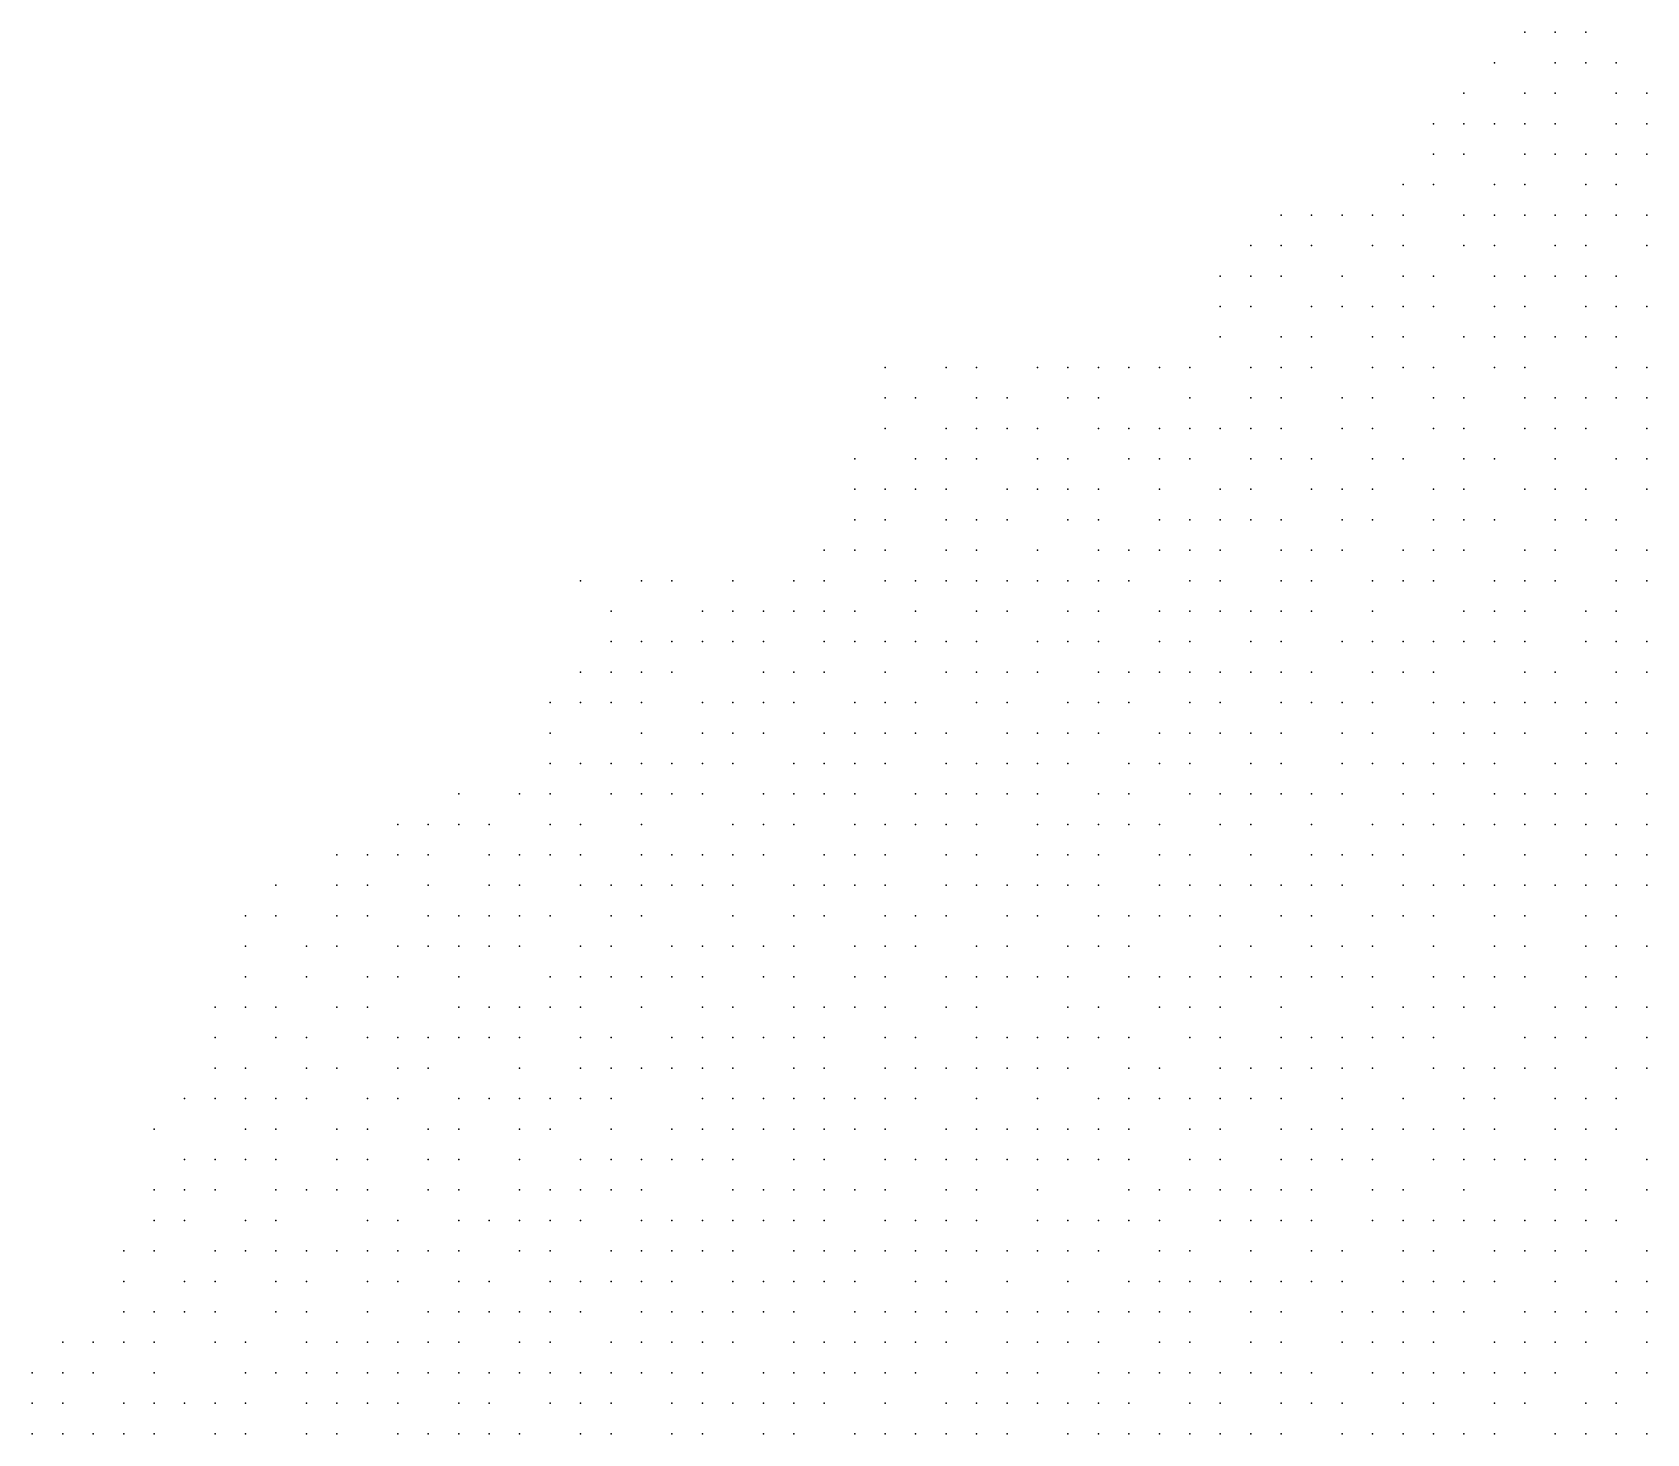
# Model space of a CAD drawing. Extents: x 429 to 793, y 817 to 1241.
# Drawn here: x 441.05 to 479.74, y 1184.53 to 1218.11 of the extents above; entities that cross this region are included whole.
import ezdxf

# ---------------------------------------------------------------- set-up
doc = ezdxf.new("R2010")
doc.units = 0

msp = doc.modelspace()

# ---------------------------------------------------------------- linework, layer by layer
for p in [(476.82, 1218.11, 162.648), (477.55, 1218.11, 163.695), (478.28, 1218.11, 164.742), (476.09, 1217.38, 161.72), (477.55, 1217.38, 163.247), (478.28, 1217.38, 165.342), (479.01, 1217.38, 165.79), (475.36, 1216.65, 160.76), (476.82, 1216.65, 162.8), (477.55, 1216.65, 163.848), (479.01, 1216.65, 166.367), (479.74, 1216.65, 167.438), (474.63, 1215.92, 159.8), (475.36, 1215.92, 160.88), (476.09, 1215.92, 161.9), (476.82, 1215.92, 162.95), (477.55, 1215.92, 164.473), (479.01, 1215.92, 166.495), (479.74, 1215.92, 168.015), (474.63, 1215.19, 159.564), (475.36, 1215.19, 160.4), (476.82, 1215.19, 163.755), (477.55, 1215.19, 164.575), (478.28, 1215.19, 166.096), (479.01, 1215.19, 167.073), (479.74, 1215.19, 168.1), (473.9, 1214.46, 159.092), (474.63, 1214.46, 160.164), (476.09, 1214.46, 162.08), (476.82, 1214.46, 163.51), (478.28, 1214.46, 166.173), (479.01, 1214.46, 166.622), (470.98, 1213.73, 154.438), (471.71, 1213.73, 155.482), (472.44, 1213.73, 155.93), (473.17, 1213.73, 158.02), (473.9, 1213.73, 159.065), (475.36, 1213.73, 161.6), (476.09, 1213.73, 162.65), (476.82, 1213.73, 164.085), (477.55, 1213.73, 164.905), (478.28, 1213.73, 166.198), (479.01, 1213.73, 167.611), (479.74, 1213.73, 168.433), (470.25, 1213, 153.497), (470.98, 1213, 153.997), (471.71, 1213, 155.035), (473.17, 1213, 158.167), (473.9, 1213, 158.617), (475.36, 1213, 161.753), (476.09, 1213, 163.02), (477.55, 1213, 165.48), (478.28, 1213, 166.3), (479.74, 1213, 169.01), (469.52, 1212.27, 152.09), (470.25, 1212.27, 153.623), (470.98, 1212.27, 154.595), (472.44, 1212.27, 157.184), (473.9, 1212.27, 159.812), (474.63, 1212.27, 160.26), (476.09, 1212.27, 163.355), (476.82, 1212.27, 164.38), (477.55, 1212.27, 165.405), (478.28, 1212.27, 166.88), (479.01, 1212.27, 167.908), (469.52, 1211.54, 151.857), (470.25, 1211.54, 153.154), (471.71, 1211.54, 156.23), (472.44, 1211.54, 157.302), (473.17, 1211.54, 158.315), (473.9, 1211.54, 159.363), (474.63, 1211.54, 160.883), (476.09, 1211.54, 162.908), (476.82, 1211.54, 164.983), (478.28, 1211.54, 166.428), (479.01, 1211.54, 167.46), (479.74, 1211.54, 169.515), (469.52, 1210.81, 152.452), (470.98, 1210.81, 155.35), (471.71, 1210.81, 156.592), (473.17, 1210.81, 158.913), (473.9, 1210.81, 160.166), (475.36, 1210.81, 162.512), (476.09, 1210.81, 163.485), (476.82, 1210.81, 164.51), (477.55, 1210.81, 166.031), (478.28, 1210.81, 167.008), (479.01, 1210.81, 168.04), (461.49, 1210.08, 137.72), (462.95, 1210.08, 140.743), (463.68, 1210.08, 141.94), (465.14, 1210.08, 144.035), (465.87, 1210.08, 146.13), (466.6, 1210.08, 147.18), (467.33, 1210.08, 148.23), (468.06, 1210.08, 150.33), (468.79, 1210.08, 151.391), (470.25, 1210.08, 153.875), (470.98, 1210.08, 155.531), (471.71, 1210.08, 156.359), (473.17, 1210.08, 159.06), (473.9, 1210.08, 159.921), (474.63, 1210.08, 161.565), (476.09, 1210.08, 164.062), (476.82, 1210.08, 165.085), (479.01, 1210.08, 168.62), (479.74, 1210.08, 169.641), (461.49, 1209.35, 137.884), (462.22, 1209.35, 138.35), (463.68, 1209.35, 142.088), (464.41, 1209.35, 143.6), (465.87, 1209.35, 146.274), (466.6, 1209.35, 147.795), (468.79, 1209.35, 151.958), (470.25, 1209.35, 154.027), (470.98, 1209.35, 155.505), (472.44, 1209.35, 157.782), (473.17, 1209.35, 159.432), (474.63, 1209.35, 161.32), (475.36, 1209.35, 163.167), (476.82, 1209.35, 165.417), (477.55, 1209.35, 166.708), (478.28, 1209.35, 167.715), (479.01, 1209.35, 168.921), (479.74, 1209.35, 170.194), (461.49, 1208.62, 137.421), (462.95, 1208.62, 141.164), (463.68, 1208.62, 141.626), (464.41, 1208.62, 143.777), (465.14, 1208.62, 145.332), (466.6, 1208.62, 147.36), (467.33, 1208.62, 149.523), (468.06, 1208.62, 150.456), (468.79, 1208.62, 151.515), (469.52, 1208.62, 152.55), (470.25, 1208.62, 154.62), (470.98, 1208.62, 155.66), (472.44, 1208.62, 158.17), (473.17, 1208.62, 159.188), (474.63, 1208.62, 161.898), (475.36, 1208.62, 162.72), (476.82, 1208.62, 165.788), (477.55, 1208.62, 166.81), (478.28, 1208.62, 167.865), (479.74, 1208.62, 170.277), (460.76, 1207.89, 136.493), (462.22, 1207.89, 139.043), (462.95, 1207.89, 141.312), (463.68, 1207.89, 142.595), (465.14, 1207.89, 144.861), (465.87, 1207.89, 146.49), (467.33, 1207.89, 149.057), (468.06, 1207.89, 150.935), (468.79, 1207.89, 152.107), (470.25, 1207.89, 154.71), (470.98, 1207.89, 155.215), (471.71, 1207.89, 157.29), (473.17, 1207.89, 159.765), (473.9, 1207.89, 160.793), (475.36, 1207.89, 163.292), (476.09, 1207.89, 164.315), (477.55, 1207.89, 166.36), (479.01, 1207.89, 169.222), (479.74, 1207.89, 170.026), (460.76, 1207.16, 136.658), (461.49, 1207.16, 138.477), (462.22, 1207.16, 139.673), (462.95, 1207.16, 140.85), (464.41, 1207.16, 144.171), (465.14, 1207.16, 145.476), (465.87, 1207.16, 147.105), (466.6, 1207.16, 148.361), (468.06, 1207.16, 150.708), (469.52, 1207.16, 153.765), (470.25, 1207.16, 154.83), (471.71, 1207.16, 157.316), (472.44, 1207.16, 158.875), (473.17, 1207.16, 159.897), (474.63, 1207.16, 161.869), (475.36, 1207.16, 163.415), (476.82, 1207.16, 165.952), (477.55, 1207.16, 166.915), (478.28, 1207.16, 167.92), (479.74, 1207.16, 170.912), (460.76, 1206.43, 137.074), (461.49, 1206.43, 138.376), (462.95, 1206.43, 141.46), (463.68, 1206.43, 142.532), (464.41, 1206.43, 144.567), (465.87, 1206.43, 146.706), (466.6, 1206.43, 148.131), (468.06, 1206.43, 150.948), (468.79, 1206.43, 152.241), (469.52, 1206.43, 153.885), (470.25, 1206.43, 154.92), (470.98, 1206.43, 156.405), (472.44, 1206.43, 158.928), (473.17, 1206.43, 159.452), (474.63, 1206.43, 162.442), (475.36, 1206.43, 163.014), (476.09, 1206.43, 165.01), (477.55, 1206.43, 167.47), (478.28, 1206.43, 168.475), (479.01, 1206.43, 169.48), (460.03, 1205.7, 135.399), (460.76, 1205.7, 137.351), (461.49, 1205.7, 138.54), (462.95, 1205.7, 141.852), (463.68, 1205.7, 142.68), (465.14, 1205.7, 146.016), (466.6, 1205.7, 148.723), (467.33, 1205.7, 150.138), (468.06, 1205.7, 150.96), (468.79, 1205.7, 152.834), (469.52, 1205.7, 153.656), (470.98, 1205.7, 156.126), (471.71, 1205.7, 157.754), (472.44, 1205.7, 159.034), (473.9, 1205.7, 161.251), (474.63, 1205.7, 162.54), (475.36, 1205.7, 164.11), (476.82, 1205.7, 166.591), (477.55, 1205.7, 167.575), (479.01, 1205.7, 170.053), (479.74, 1205.7, 171.035), (454.19, 1204.97, 121.74), (455.65, 1204.97, 124.758), (456.38, 1204.97, 125.95), (457.84, 1204.97, 130.793), (459.3, 1204.97, 133.787), (460.03, 1204.97, 134.973), (461.49, 1204.97, 138.684), (462.22, 1204.97, 140.323), (462.95, 1204.97, 140.928), (463.68, 1204.97, 143.29), (464.41, 1204.97, 144.477), (465.14, 1204.97, 146.273), (465.87, 1204.97, 147.44), (466.6, 1204.97, 148.613), (467.33, 1204.97, 150.377), (468.79, 1204.97, 152.723), (469.52, 1204.97, 154.248), (470.98, 1204.97, 156.698), (471.71, 1204.97, 158.122), (473.17, 1204.97, 160.196), (473.9, 1204.97, 161.824), (474.63, 1204.97, 162.637), (476.09, 1204.97, 165.316), (476.82, 1204.97, 166.12), (477.55, 1204.97, 167.146), (479.01, 1204.97, 169.583), (479.74, 1204.97, 171.076), (454.92, 1204.24, 123.567), (457.11, 1204.24, 128.419), (457.84, 1204.24, 130.332), (458.57, 1204.24, 132.601), (459.3, 1204.24, 134.046), (460.03, 1204.24, 135.595), (460.76, 1204.24, 137.407), (462.22, 1204.24, 140.355), (463.68, 1204.24, 142.964), (464.41, 1204.24, 144.51), (465.87, 1204.24, 146.512), (466.6, 1204.24, 148.03), (468.06, 1204.24, 151.082), (468.79, 1204.24, 152.14), (469.52, 1204.24, 154.487), (470.25, 1204.24, 155.64), (470.98, 1204.24, 156.658), (471.71, 1204.24, 157.675), (473.17, 1204.24, 160.877), (475.36, 1204.24, 164.215), (476.09, 1204.24, 165.622), (476.82, 1204.24, 166.675), (478.28, 1204.24, 169.083), (479.01, 1204.24, 170.135), (454.92, 1203.51, 123.645), (455.65, 1203.51, 125.203), (456.38, 1203.51, 126.668), (457.11, 1203.51, 129.057), (457.84, 1203.51, 130.855), (458.57, 1203.51, 132.66), (460.03, 1203.51, 135.651), (460.76, 1203.51, 137.301), (461.49, 1203.51, 139.183), (462.22, 1203.51, 139.788), (462.95, 1203.51, 142.033), (463.68, 1203.51, 143.323), (465.14, 1203.51, 146.638), (465.87, 1203.51, 148.043), (466.6, 1203.51, 149.21), (468.06, 1203.51, 151.557), (468.79, 1203.51, 152.73), (470.25, 1203.51, 155.627), (470.98, 1203.51, 156.78), (472.44, 1203.51, 158.768), (473.17, 1203.51, 160.28), (473.9, 1203.51, 161.447), (474.63, 1203.51, 163.292), (475.36, 1203.51, 163.76), (476.09, 1203.51, 165.77), (476.82, 1203.51, 166.775), (478.28, 1203.51, 168.933), (479.01, 1203.51, 170.438), (479.74, 1203.51, 171.688), (454.19, 1202.78, 121.641), (454.92, 1202.78, 123.095), (455.65, 1202.78, 125.379), (456.38, 1202.78, 127.306), (458.57, 1202.78, 132.448), (459.3, 1202.78, 134.362), (460.03, 1202.78, 136.273), (461.49, 1202.78, 139.222), (462.95, 1202.78, 141.568), (463.68, 1202.78, 143.357), (464.41, 1202.78, 144.892), (465.14, 1202.78, 146.764), (466.6, 1202.78, 148.982), (467.33, 1202.78, 150.858), (468.06, 1202.78, 152.147), (468.79, 1202.78, 153.32), (469.52, 1202.78, 154.354), (470.25, 1202.78, 155.388), (470.98, 1202.78, 157.35), (471.71, 1202.78, 158.395), (473.17, 1202.78, 160.85), (473.9, 1202.78, 162.356), (474.63, 1202.78, 163.713), (476.82, 1202.78, 166.832), (477.55, 1202.78, 168.33), (479.01, 1202.78, 170.637), (479.74, 1202.78, 171.775), (453.46, 1202.05, 120.1), (454.19, 1202.05, 121.82), (454.92, 1202.05, 123.73), (455.65, 1202.05, 125.555), (457.11, 1202.05, 128.91), (457.84, 1202.05, 130.918), (458.57, 1202.05, 132.236), (459.3, 1202.05, 134.52), (460.76, 1202.05, 137.831), (461.49, 1202.05, 139.116), (462.22, 1202.05, 141.13), (463.68, 1202.05, 143.967), (464.41, 1202.05, 145.254), (465.87, 1202.05, 148.057), (466.6, 1202.05, 149.572), (467.33, 1202.05, 150.39), (468.79, 1202.05, 153.654), (469.52, 1202.05, 154.924), (470.98, 1202.05, 157.115), (471.71, 1202.05, 157.923), (472.44, 1202.05, 159.44), (473.17, 1202.05, 161.174), (474.63, 1202.05, 163.456), (475.36, 1202.05, 164.263), (476.09, 1202.05, 165.884), (476.82, 1202.05, 167.382), (477.55, 1202.05, 167.723), (478.28, 1202.05, 168.88), (479.01, 1202.05, 170.834), (453.46, 1201.32, 119.693), (455.65, 1201.32, 125.353), (457.11, 1201.32, 129.53), (457.84, 1201.32, 130.98), (458.57, 1201.32, 132.856), (460.03, 1201.32, 135.964), (460.76, 1201.32, 138.088), (461.49, 1201.32, 139.26), (462.22, 1201.32, 140.912), (462.95, 1201.32, 142.564), (464.41, 1201.32, 145.026), (465.14, 1201.32, 146.662), (465.87, 1201.32, 148.298), (466.6, 1201.32, 149.344), (468.06, 1201.32, 152.376), (468.79, 1201.32, 153.418), (469.52, 1201.32, 155.03), (470.25, 1201.32, 156.183), (470.98, 1201.32, 157.687), (472.44, 1201.32, 160.233), (473.17, 1201.32, 160.928), (474.63, 1201.32, 163.667), (475.36, 1201.32, 165.162), (476.09, 1201.32, 165.96), (476.82, 1201.32, 167.458), (478.28, 1201.32, 169.898), (479.01, 1201.32, 170.896), (479.74, 1201.32, 171.7), (453.46, 1200.59, 120.326), (454.19, 1200.59, 121.794), (454.92, 1200.59, 123.47), (455.65, 1200.59, 125.99), (456.38, 1200.59, 127.66), (457.11, 1200.59, 129.32), (457.84, 1200.59, 131.138), (459.3, 1200.59, 134.58), (460.03, 1200.59, 135.745), (460.76, 1200.59, 137.522), (461.49, 1200.59, 139.404), (462.95, 1200.59, 142.82), (463.68, 1200.59, 143.98), (464.41, 1200.59, 145.737), (465.14, 1200.59, 146.903), (465.87, 1200.59, 148.068), (467.33, 1200.59, 150.99), (468.06, 1200.59, 152.138), (468.79, 1200.59, 153.292), (470.25, 1200.59, 156.408), (470.98, 1200.59, 157.325), (472.44, 1200.59, 160.436), (473.17, 1200.59, 161.478), (473.9, 1200.59, 162.274), (474.63, 1200.59, 163.538), (475.36, 1200.59, 164.914), (476.09, 1200.59, 166.51), (477.55, 1200.59, 168.914), (478.28, 1200.59, 169.96), (479.01, 1200.59, 170.958), (451.27, 1199.86, 114.25), (452.73, 1199.86, 118.45), (453.46, 1199.86, 120.265), (454.92, 1199.86, 123.9), (455.65, 1199.86, 126.277), (456.38, 1199.86, 128.065), (457.11, 1199.86, 129.86), (458.57, 1199.86, 132.84), (459.3, 1199.86, 134.829), (460.03, 1199.86, 136.35), (460.76, 1199.86, 138.127), (462.22, 1199.86, 141.075), (462.95, 1199.86, 142.599), (463.68, 1199.86, 143.997), (464.41, 1199.86, 145.16), (465.14, 1199.86, 147.139), (466.6, 1199.86, 149.823), (467.33, 1199.86, 151.215), (468.79, 1199.86, 153.859), (469.52, 1199.86, 155.235), (470.25, 1199.86, 156.735), (470.98, 1199.86, 157.892), (471.71, 1199.86, 159.05), (472.44, 1199.86, 160.188), (473.9, 1199.86, 162.824), (474.63, 1199.86, 163.62), (476.09, 1199.86, 166.812), (476.82, 1199.86, 167.06), (477.55, 1199.86, 168.656), (478.28, 1199.86, 170.232), (479.74, 1199.86, 171.625), (449.81, 1199.13, 108.89), (450.54, 1199.13, 111.892), (451.27, 1199.13, 113.713), (452, 1199.13, 115.54), (453.46, 1199.13, 119.715), (454.19, 1199.13, 122.35), (455.65, 1199.13, 126.081), (457.84, 1199.13, 131.657), (458.57, 1199.13, 133.46), (459.3, 1199.13, 134.975), (460.76, 1199.13, 137.56), (461.49, 1199.13, 139.692), (462.22, 1199.13, 140.508), (462.95, 1199.13, 142.727), (463.68, 1199.13, 144.587), (465.14, 1199.13, 147.261), (465.87, 1199.13, 148.663), (466.6, 1199.13, 149.83), (467.33, 1199.13, 151.32), (468.06, 1199.13, 152.125), (469.52, 1199.13, 154.77), (470.25, 1199.13, 156.145), (471.71, 1199.13, 159.26), (473.17, 1199.13, 161.879), (473.9, 1199.13, 163.231), (474.63, 1199.13, 164.167), (475.36, 1199.13, 165.315), (476.09, 1199.13, 166.463), (476.82, 1199.13, 168.138), (477.55, 1199.13, 169.275), (478.28, 1199.13, 169.974), (479.01, 1199.13, 171.02), (479.74, 1199.13, 172.6), (448.35, 1198.4, 104.706), (449.08, 1198.4, 107.71), (449.81, 1198.4, 109.54), (450.54, 1198.4, 111.355), (452, 1198.4, 116.185), (452.73, 1198.4, 118.36), (453.46, 1198.4, 120.348), (454.19, 1198.4, 122.525), (455.65, 1198.4, 126.243), (456.38, 1198.4, 128.129), (457.11, 1198.4, 129.918), (457.84, 1198.4, 131.713), (458.57, 1198.4, 133.243), (460.03, 1198.4, 135.828), (460.76, 1198.4, 138.165), (461.49, 1198.4, 139.942), (462.95, 1198.4, 142.855), (463.68, 1198.4, 144.013), (465.14, 1198.4, 147.383), (465.87, 1198.4, 148.083), (466.6, 1198.4, 149.595), (468.06, 1198.4, 152.693), (468.79, 1198.4, 154.405), (470.25, 1198.4, 156.712), (471.71, 1198.4, 159.344), (472.44, 1198.4, 160.145), (473.17, 1198.4, 161.283), (473.9, 1198.4, 162.764), (475.36, 1198.4, 165.262), (476.82, 1198.4, 167.67), (478.28, 1198.4, 170.413), (479.01, 1198.4, 171.55), (479.74, 1198.4, 172.34), (446.89, 1197.67, 100.538), (448.35, 1197.67, 105.636), (449.08, 1197.67, 107.83), (450.54, 1197.67, 111.997), (452, 1197.67, 116.63), (452.73, 1197.67, 118.54), (454.19, 1197.67, 122.702), (454.92, 1197.67, 124.617), (455.65, 1197.67, 126.405), (456.38, 1197.67, 128.193), (457.11, 1197.67, 129.709), (457.84, 1197.67, 131.612), (459.3, 1197.67, 135.268), (460.03, 1197.67, 136.909), (460.76, 1197.67, 138.553), (461.49, 1197.67, 139.836), (462.95, 1197.67, 142.633), (463.68, 1197.67, 144.603), (464.41, 1197.67, 145.881), (465.14, 1197.67, 147.505), (465.87, 1197.67, 149.127), (466.6, 1197.67, 150.163), (468.06, 1197.67, 152.68), (468.79, 1197.67, 154.17), (469.52, 1197.67, 155.435), (470.25, 1197.67, 156.123), (470.98, 1197.67, 158.417), (471.71, 1197.67, 159.428), (472.44, 1197.67, 160.693), (473.9, 1197.67, 163.309), (474.63, 1197.67, 164.662), (475.36, 1197.67, 165.81), (476.09, 1197.67, 166.74), (476.82, 1197.67, 168.062), (477.55, 1197.67, 169.193), (478.28, 1197.67, 170.662), (479.01, 1197.67, 171.604), (479.74, 1197.67, 172.61), (446.16, 1196.94, 98.192), (446.89, 1196.94, 100.93), (448.35, 1196.94, 105.191), (449.08, 1196.94, 107.3), (450.54, 1196.94, 112.448), (451.27, 1196.94, 114.37), (452, 1196.94, 116.43), (452.73, 1196.94, 118.09), (453.46, 1196.94, 120.581), (454.92, 1196.94, 124.544), (455.65, 1196.94, 126.197), (457.84, 1196.94, 131.77), (459.3, 1196.94, 135.05), (460.03, 1196.94, 136.692), (461.49, 1196.94, 139.98), (462.22, 1196.94, 141.72), (462.95, 1196.94, 143.22), (464.41, 1196.94, 145.775), (465.14, 1196.94, 147.278), (466.6, 1196.94, 150.496), (467.33, 1196.94, 151.298), (468.06, 1196.94, 153.135), (468.79, 1196.94, 153.935), (469.52, 1196.94, 155.535), (470.98, 1196.94, 157.928), (471.71, 1196.94, 159.512), (473.17, 1196.94, 162.13), (473.9, 1196.94, 163.387), (474.63, 1196.94, 164.062), (476.09, 1196.94, 166.8), (476.82, 1196.94, 167.79), (478.28, 1196.94, 170.191), (479.01, 1196.94, 171.993), (446.16, 1196.21, 97.805), (447.62, 1196.21, 103.129), (448.35, 1196.21, 105.393), (449.81, 1196.21, 110.206), (450.54, 1196.21, 112.256), (451.27, 1196.21, 114.56), (452, 1196.21, 116.23), (452.73, 1196.21, 118.72), (454.19, 1196.21, 122.678), (454.92, 1196.21, 124.336), (456.38, 1196.21, 128.257), (457.11, 1196.21, 130.046), (457.84, 1196.21, 131.92), (458.57, 1196.21, 132.98), (459.3, 1196.21, 135.56), (460.76, 1196.21, 138.248), (461.49, 1196.21, 140.11), (462.22, 1196.21, 141.15), (463.68, 1196.21, 144.617), (464.41, 1196.21, 146.363), (465.87, 1196.21, 149.225), (466.6, 1196.21, 150.372), (467.33, 1196.21, 151.52), (469.52, 1196.21, 156.1), (470.25, 1196.21, 156.892), (471.71, 1196.21, 159.268), (472.44, 1196.21, 161.095), (473.17, 1196.21, 161.885), (474.63, 1196.21, 165.045), (476.09, 1196.21, 167.325), (476.82, 1196.21, 167.986), (478.28, 1196.21, 170.716), (479.01, 1196.21, 171.712), (479.74, 1196.21, 172.523), (446.16, 1195.48, 98.328), (447.62, 1195.48, 102.606), (449.08, 1195.48, 107.91), (449.81, 1195.48, 110.21), (451.27, 1195.48, 114.368), (453.46, 1195.48, 120.615), (454.19, 1195.48, 122.967), (454.92, 1195.48, 124.745), (455.65, 1195.48, 126.533), (456.38, 1195.48, 127.96), (457.11, 1195.48, 129.493), (458.57, 1195.48, 133.585), (459.3, 1195.48, 135.103), (460.76, 1195.48, 138.853), (461.49, 1195.48, 140.24), (462.95, 1195.48, 143.238), (463.68, 1195.48, 144.632), (464.41, 1195.48, 145.793), (465.14, 1195.48, 147.745), (465.87, 1195.48, 148.652), (467.33, 1195.48, 151.743), (468.06, 1195.48, 153.23), (468.79, 1195.48, 154.94), (469.52, 1195.48, 156.186), (470.25, 1195.48, 157.19), (470.98, 1195.48, 158.328), (471.71, 1195.48, 159.467), (472.44, 1195.48, 160.602), (473.17, 1195.48, 162.43), (474.63, 1195.48, 164.79), (475.36, 1195.48, 166.35), (476.09, 1195.48, 167.385), (476.82, 1195.48, 168.513), (478.28, 1195.48, 170.77), (479.01, 1195.48, 171.907), (445.43, 1194.75, 96.308), (446.16, 1194.75, 98.464), (446.89, 1194.75, 100.614), (448.35, 1194.75, 105.718), (449.08, 1194.75, 107.72), (451.27, 1194.75, 114.667), (452, 1194.75, 116.46), (452.73, 1194.75, 118.624), (453.46, 1194.75, 120.068), (454.19, 1194.75, 122.778), (455.65, 1194.75, 126.435), (457.11, 1194.75, 130.11), (457.84, 1194.75, 132.22), (459.3, 1194.75, 135.249), (460.03, 1194.75, 137.122), (460.76, 1194.75, 138.875), (461.49, 1194.75, 140.37), (462.95, 1194.75, 143.364), (463.68, 1194.75, 144.408), (465.87, 1194.75, 149.219), (466.6, 1194.75, 150.821), (468.06, 1194.75, 153.215), (468.79, 1194.75, 154.816), (469.52, 1194.75, 156.272), (470.98, 1194.75, 158.873), (473.17, 1194.75, 162.281), (473.9, 1194.75, 163.612), (474.63, 1194.75, 165.055), (475.36, 1194.75, 166.181), (476.09, 1194.75, 167.307), (477.55, 1194.75, 169.563), (478.28, 1194.75, 171.038), (479.01, 1194.75, 171.82), (479.74, 1194.75, 173.633), (445.43, 1194.02, 95.798), (446.89, 1194.02, 101.078), (447.62, 1194.02, 103.562), (449.08, 1194.02, 108.165), (449.81, 1194.02, 110.24), (450.54, 1194.02, 111.783), (451.27, 1194.02, 114.491), (452, 1194.02, 116.553), (452.73, 1194.02, 118.802), (454.19, 1194.02, 122.944), (454.92, 1194.02, 124.816), (456.38, 1194.02, 128.379), (457.11, 1194.02, 130.499), (457.84, 1194.02, 132.37), (458.57, 1194.02, 133.763), (459.3, 1194.02, 135.395), (460.03, 1194.02, 137.163), (461.49, 1194.02, 140.608), (462.22, 1194.02, 141.878), (463.68, 1194.02, 144.646), (464.41, 1194.02, 146.714), (465.14, 1194.02, 147.965), (465.87, 1194.02, 148.646), (466.6, 1194.02, 150.925), (467.33, 1194.02, 151.951), (468.79, 1194.02, 154.902), (469.52, 1194.02, 156.358), (470.98, 1194.02, 158.28), (471.71, 1194.02, 159.751), (472.44, 1194.02, 161.094), (473.17, 1194.02, 162.823), (473.9, 1194.02, 163.673), (474.63, 1194.02, 164.462), (476.82, 1194.02, 168.96), (477.55, 1194.02, 170.088), (478.28, 1194.02, 171.217), (479.74, 1194.02, 173.44), (445.43, 1193.29, 96.116), (446.16, 1193.29, 98.6), (447.62, 1193.29, 102.982), (448.35, 1193.29, 105.837), (449.81, 1193.29, 110.478), (450.54, 1193.29, 112.423), (452.73, 1193.29, 118.98), (454.19, 1193.29, 123.11), (454.92, 1193.29, 124.887), (455.65, 1193.29, 127.005), (456.38, 1193.29, 128.28), (457.11, 1193.29, 130.286), (457.84, 1193.29, 131.917), (459.3, 1193.29, 135.784), (460.03, 1193.29, 137.406), (461.49, 1193.29, 140.63), (462.22, 1193.29, 142.242), (462.95, 1193.29, 143.854), (463.68, 1193.29, 145.233), (464.41, 1193.29, 146.483), (465.14, 1193.29, 148.075), (465.87, 1193.29, 149.667), (467.33, 1193.29, 152.055), (468.06, 1193.29, 153.642), (469.52, 1193.29, 156.444), (470.25, 1193.29, 157.797), (470.98, 1193.29, 158.822), (471.71, 1193.29, 160.294), (472.44, 1193.29, 161.637), (473.17, 1193.29, 162.753), (474.63, 1193.29, 164.984), (475.36, 1193.29, 166.566), (476.09, 1193.29, 167.552), (476.82, 1193.29, 168.35), (477.55, 1193.29, 169.485), (479.01, 1193.29, 171.858), (479.74, 1193.29, 172.82), (444.7, 1192.56, 93.302), (445.43, 1192.56, 96.272), (446.16, 1192.56, 98.855), (446.89, 1192.56, 100.528), (447.62, 1192.56, 103.497), (449.08, 1192.56, 108.276), (449.81, 1192.56, 110.077), (451.27, 1192.56, 114.855), (452, 1192.56, 116.647), (452.73, 1192.56, 118.784), (453.46, 1192.56, 121.265), (454.19, 1192.56, 123.179), (454.92, 1192.56, 124.34), (457.11, 1192.56, 130.202), (457.84, 1192.56, 131.704), (458.57, 1192.56, 134.152), (459.3, 1192.56, 135.441), (460.03, 1192.56, 137.185), (460.76, 1192.56, 138.333), (461.49, 1192.56, 140.067), (462.22, 1192.56, 141.215), (463.68, 1192.56, 145.225), (465.14, 1192.56, 147.844), (466.6, 1192.56, 151.028), (467.33, 1192.56, 151.824), (468.06, 1192.56, 153.402), (468.79, 1192.56, 155.206), (469.52, 1192.56, 156.53), (470.25, 1192.56, 157.556), (470.98, 1192.56, 159.124), (472.44, 1192.56, 161.727), (473.9, 1192.56, 164.258), (475.36, 1192.56, 166.62), (476.09, 1192.56, 167.606), (477.55, 1192.56, 170.01), (478.28, 1192.56, 171.434), (479.01, 1192.56, 172.217), (443.97, 1191.83, 90.985), (446.16, 1191.83, 98.209), (446.89, 1191.83, 101.17), (448.35, 1191.83, 105.947), (449.08, 1191.83, 107.749), (450.54, 1191.83, 112.527), (451.27, 1191.83, 114.946), (452.73, 1191.83, 119.073), (453.46, 1191.83, 120.857), (454.92, 1191.83, 124.955), (456.38, 1191.83, 128.592), (457.11, 1191.83, 129.645), (457.84, 1191.83, 132.214), (458.57, 1191.83, 133.725), (459.3, 1191.83, 135.832), (460.03, 1191.83, 136.734), (460.76, 1191.83, 138.918), (461.49, 1191.83, 140.758), (462.95, 1191.83, 143.871), (463.68, 1191.83, 144.772), (464.41, 1191.83, 145.79), (465.14, 1191.83, 148.29), (465.87, 1191.83, 149.77), (466.6, 1191.83, 150.908), (467.33, 1191.83, 152.047), (468.79, 1191.83, 154.823), (469.52, 1191.83, 155.947), (470.98, 1191.83, 159.324), (471.71, 1191.83, 160.45), (472.44, 1191.83, 161.224), (473.17, 1191.83, 163.023), (473.9, 1191.83, 163.798), (474.63, 1191.83, 165.344), (475.36, 1191.83, 166.888), (476.09, 1191.83, 168.126), (477.55, 1191.83, 170.51), (478.28, 1191.83, 171.472), (479.01, 1191.83, 172.717), (444.7, 1191.1, 93.433), (445.43, 1191.1, 95.761), (446.16, 1191.1, 98.852), (446.89, 1191.1, 100.653), (448.35, 1191.1, 105.575), (449.08, 1191.1, 107.86), (450.54, 1191.1, 112.814), (451.27, 1191.1, 114.409), (452.73, 1191.1, 119.16), (454.19, 1191.1, 123.253), (454.92, 1191.1, 125.027), (455.65, 1191.1, 126.185), (456.38, 1191.1, 128.744), (457.11, 1191.1, 130.85), (457.84, 1191.1, 132.362), (459.3, 1191.1, 135.966), (460.03, 1191.1, 137.213), (461.49, 1191.1, 140.432), (462.22, 1191.1, 142.385), (462.95, 1191.1, 143.421), (463.68, 1191.1, 145.223), (464.41, 1191.1, 146.92), (465.14, 1191.1, 148.396), (465.87, 1191.1, 149.193), (466.6, 1191.1, 150.335), (467.33, 1191.1, 152.256), (468.79, 1191.1, 155.363), (469.52, 1191.1, 156.612), (470.98, 1191.1, 158.741), (471.71, 1191.1, 160.514), (472.44, 1191.1, 160.97), (473.17, 1191.1, 163.203), (474.63, 1191.1, 165.092), (475.36, 1191.1, 166.636), (476.09, 1191.1, 168.18), (476.82, 1191.1, 169.212), (477.55, 1191.1, 169.978), (478.28, 1191.1, 171.51), (479.74, 1191.1, 174.055), (443.97, 1190.37, 90.87), (444.7, 1190.37, 93.567), (445.43, 1190.37, 95.248), (446.89, 1190.37, 100.961), (447.62, 1190.37, 103.74), (448.35, 1190.37, 105.535), (449.08, 1190.37, 107.463), (450.54, 1190.37, 112.217), (451.27, 1190.37, 115.037), (452.73, 1190.37, 119.025), (453.46, 1190.37, 120.932), (454.19, 1190.37, 123.159), (454.92, 1190.37, 124.838), (455.65, 1190.37, 126.8), (457.84, 1190.37, 132.51), (458.57, 1190.37, 134.373), (459.3, 1190.37, 135.515), (460.03, 1190.37, 137.242), (460.76, 1190.37, 138.723), (461.49, 1190.37, 140.56), (462.95, 1190.37, 143.983), (463.68, 1190.37, 145.222), (465.14, 1190.37, 148.501), (467.33, 1190.37, 152.344), (468.06, 1190.37, 153.667), (468.79, 1190.37, 155.238), (469.52, 1190.37, 156.694), (470.25, 1190.37, 157.028), (470.98, 1190.37, 159.283), (471.71, 1190.37, 160.578), (473.17, 1190.37, 163.127), (473.9, 1190.37, 164.376), (475.36, 1190.37, 166.473), (477.55, 1190.37, 170.478), (478.28, 1190.37, 171.244), (479.74, 1190.37, 173.792), (443.97, 1189.64, 91.135), (444.7, 1189.64, 93.551), (446.16, 1189.64, 98.463), (446.89, 1189.64, 101.268), (449.08, 1189.64, 108.098), (449.81, 1189.64, 109.765), (451.27, 1189.64, 114.5), (452, 1189.64, 116.555), (452.73, 1189.64, 119.235), (453.46, 1189.64, 121.006), (454.19, 1189.64, 123.325), (455.65, 1189.64, 127.194), (456.38, 1189.64, 129.048), (457.11, 1189.64, 130.431), (457.84, 1189.64, 132.658), (458.57, 1189.64, 134.279), (459.3, 1189.64, 135.883), (460.03, 1189.64, 137.136), (461.49, 1189.64, 140.688), (462.22, 1189.64, 142.515), (462.95, 1189.64, 143.868), (463.68, 1189.64, 145.108), (465.14, 1189.64, 148.045), (465.87, 1189.64, 149.747), (466.6, 1189.64, 151.202), (467.33, 1189.64, 152.432), (468.06, 1189.64, 153.093), (469.52, 1189.64, 156.776), (470.25, 1189.64, 158.113), (470.98, 1189.64, 159.217), (471.71, 1189.64, 160.642), (473.17, 1189.64, 162.992), (473.9, 1189.64, 164.432), (474.63, 1189.64, 165.88), (475.36, 1189.64, 166.993), (476.09, 1189.64, 168.222), (476.82, 1189.64, 169.18), (477.55, 1189.64, 170.29), (478.28, 1189.64, 172.04), (479.01, 1189.64, 172.77), (443.24, 1188.91, 88.627), (443.97, 1188.91, 90.755), (445.43, 1188.91, 96.332), (446.16, 1188.91, 97.942), (446.89, 1188.91, 100.9), (447.62, 1188.91, 102.7), (448.35, 1188.91, 105.637), (449.08, 1188.91, 108.335), (449.81, 1188.91, 110.4), (450.54, 1188.91, 112.806), (451.27, 1188.91, 115.125), (452.73, 1188.91, 119.034), (453.46, 1188.91, 120.87), (454.92, 1188.91, 125.17), (455.65, 1188.91, 126.988), (456.38, 1188.91, 128.6), (457.11, 1188.91, 130.824), (457.84, 1188.91, 132.448), (459.3, 1188.91, 135.666), (460.03, 1188.91, 137.27), (460.76, 1188.91, 138.992), (461.49, 1188.91, 140.47), (462.22, 1188.91, 142.06), (462.95, 1188.91, 144.091), (463.68, 1188.91, 145.22), (464.41, 1188.91, 146.8), (465.14, 1188.91, 148.607), (465.87, 1188.91, 149.948), (466.6, 1188.91, 150.964), (468.06, 1188.91, 154.072), (468.79, 1188.91, 154.848), (470.25, 1188.91, 158.203), (471.71, 1188.91, 160.837), (472.44, 1188.91, 162.033), (473.9, 1188.91, 164.488), (474.63, 1188.91, 165.28), (476.09, 1188.91, 168.264), (476.82, 1188.91, 169.68), (477.55, 1188.91, 170.79), (478.28, 1188.91, 171.575), (479.74, 1188.91, 174.106), (443.24, 1188.18, 88.12), (444.7, 1188.18, 93.841), (445.43, 1188.18, 95.763), (446.89, 1188.18, 101.41), (447.62, 1188.18, 103.333), (449.08, 1188.18, 107.938), (449.81, 1188.18, 110.014), (451.27, 1188.18, 114.735), (452, 1188.18, 117), (453.46, 1188.18, 121.08), (454.19, 1188.18, 122.855), (454.92, 1188.18, 124.765), (455.65, 1188.18, 126.913), (456.38, 1188.18, 128.792), (457.84, 1188.18, 132.713), (458.57, 1188.18, 134.43), (459.3, 1188.18, 135.572), (460.03, 1188.18, 137.402), (460.76, 1188.18, 138.435), (462.22, 1188.18, 142.395), (462.95, 1188.18, 143.524), (464.41, 1188.18, 146.912), (465.87, 1188.18, 149.71), (467.33, 1188.18, 152.483), (468.06, 1188.18, 153.836), (468.79, 1188.18, 155.388), (469.52, 1188.18, 156.94), (470.25, 1188.18, 157.954), (470.98, 1188.18, 159.487), (471.71, 1188.18, 160.253), (472.44, 1188.18, 161.785), (473.9, 1188.18, 164.68), (474.63, 1188.18, 165.879), (475.36, 1188.18, 166.897), (476.09, 1188.18, 168.306), (477.55, 1188.18, 170.18), (479.01, 1188.18, 172.392), (479.74, 1188.18, 174.456), (443.24, 1187.45, 87.942), (443.97, 1187.45, 90.89), (444.7, 1187.45, 93.328), (445.43, 1187.45, 96.015), (446.89, 1187.45, 100.89), (447.62, 1187.45, 103.445), (449.08, 1187.45, 108.175), (450.54, 1187.45, 112.9), (451.27, 1187.45, 114.685), (452, 1187.45, 116.603), (452.73, 1187.45, 119.385), (453.46, 1187.45, 121.29), (454.19, 1187.45, 122.315), (455.65, 1187.45, 126.97), (456.38, 1187.45, 128.988), (457.11, 1187.45, 129.863), (457.84, 1187.45, 132.509), (458.57, 1187.45, 133.88), (459.3, 1187.45, 136.051), (460.76, 1187.45, 139.018), (461.49, 1187.45, 140.493), (462.22, 1187.45, 141.838), (462.95, 1187.45, 144.087), (463.68, 1187.45, 145.44), (464.41, 1187.45, 146.908), (465.14, 1187.45, 148.366), (465.87, 1187.45, 148.814), (466.6, 1187.45, 151.367), (467.33, 1187.45, 152.692), (468.06, 1187.45, 154.135), (468.79, 1187.45, 155.249), (470.25, 1187.45, 157.46), (470.98, 1187.45, 159.667), (472.44, 1187.45, 162.302), (473.17, 1187.45, 163.497), (473.9, 1187.45, 164.6), (474.63, 1187.45, 165.619), (475.36, 1187.45, 167.135), (476.82, 1187.45, 169.662), (477.55, 1187.45, 170.675), (478.28, 1187.45, 172.276), (479.01, 1187.45, 172.889), (479.74, 1187.45, 174), (441.78, 1186.72, 83.21), (442.51, 1186.72, 85.648), (443.24, 1186.72, 88.585), (443.97, 1186.72, 91.022), (445.43, 1186.72, 95.758), (446.16, 1186.72, 98.673), (447.62, 1186.72, 103.074), (448.35, 1186.72, 105.53), (449.08, 1186.72, 108.287), (449.81, 1186.72, 110.59), (450.54, 1186.72, 112.503), (451.27, 1186.72, 114.155), (452.73, 1186.72, 118.845), (453.46, 1186.72, 120.885), (454.92, 1186.72, 124.96), (455.65, 1186.72, 126.43), (456.38, 1186.72, 128.58), (457.11, 1186.72, 130.468), (457.84, 1186.72, 132.647), (459.3, 1186.72, 135.6), (460.03, 1186.72, 137.666), (460.76, 1186.72, 139.379), (461.49, 1186.72, 140.609), (462.22, 1186.72, 142.401), (462.95, 1186.72, 144.083), (464.41, 1186.72, 146.341), (465.14, 1186.72, 148.458), (465.87, 1186.72, 149.683), (466.6, 1186.72, 151.33), (468.06, 1186.72, 153.562), (468.79, 1186.72, 155.661), (470.25, 1186.72, 157.98), (470.98, 1186.72, 159.603), (472.44, 1186.72, 161.81), (473.17, 1186.72, 162.913), (473.9, 1186.72, 164.648), (474.63, 1186.72, 166.195), (476.09, 1186.72, 168.39), (476.82, 1186.72, 169.403), (477.55, 1186.72, 170.911), (478.28, 1186.72, 172.13), (479.74, 1186.72, 174.47), (441.05, 1185.99, 80.497), (441.78, 1185.99, 82.71), (442.51, 1185.99, 85.145), (443.97, 1185.99, 90.513), (446.16, 1185.99, 98.16), (446.89, 1185.99, 101.253), (447.62, 1185.99, 103.558), (448.35, 1185.99, 105.975), (449.08, 1185.99, 107.763), (449.81, 1185.99, 110.685), (450.54, 1185.99, 112.73), (451.27, 1185.99, 114.783), (452, 1185.99, 116.42), (452.73, 1185.99, 119.46), (453.46, 1185.99, 121.095), (454.19, 1185.99, 123.344), (454.92, 1185.99, 125.155), (455.65, 1185.99, 127.163), (456.38, 1185.99, 128.775), (457.11, 1185.99, 129.922), (458.57, 1185.99, 133.915), (459.3, 1185.99, 135.969), (460.03, 1185.99, 137.798), (460.76, 1185.99, 139.157), (461.49, 1185.99, 140.725), (462.22, 1185.99, 141.844), (463.68, 1185.99, 145.66), (464.41, 1185.99, 147.006), (465.14, 1185.99, 148.55), (466.6, 1185.99, 151.098), (467.33, 1185.99, 152.864), (468.06, 1185.99, 154.099), (468.79, 1185.99, 155.732), (469.52, 1185.99, 156.634), (470.25, 1185.99, 157.927), (470.98, 1185.99, 159.473), (471.71, 1185.99, 160.894), (473.17, 1185.99, 163.433), (473.9, 1185.99, 164.199), (474.63, 1185.99, 165.595), (475.36, 1185.99, 166.693), (476.09, 1185.99, 168.428), (476.82, 1185.99, 169.978), (477.55, 1185.99, 171.069), (479.01, 1185.99, 173.648), (479.74, 1185.99, 174.666), (441.05, 1185.26, 80.177), (441.78, 1185.26, 83.067), (443.24, 1185.26, 88.088), (443.97, 1185.26, 91.155), (444.7, 1185.26, 93.256), (445.43, 1185.26, 95.372), (446.16, 1185.26, 98.949), (447.62, 1185.26, 103.67), (448.35, 1185.26, 105.713), (449.08, 1185.26, 108.388), (449.81, 1185.26, 110.031), (451.27, 1185.26, 115.213), (452, 1185.26, 117.033), (453.46, 1185.26, 120.69), (454.19, 1185.26, 123.138), (454.92, 1185.26, 125.35), (456.38, 1185.26, 128.572), (457.11, 1185.26, 130.986), (457.84, 1185.26, 132.574), (458.57, 1185.26, 133.95), (459.3, 1185.26, 135.755), (460.03, 1185.26, 137.348), (461.49, 1185.26, 140.504), (462.95, 1185.26, 143.639), (463.68, 1185.26, 145.208), (464.41, 1185.26, 146.774), (465.14, 1185.26, 148.318), (465.87, 1185.26, 149.538), (466.6, 1185.26, 151.406), (467.33, 1185.26, 152.95), (468.79, 1185.26, 155.493), (469.52, 1185.26, 156.706), (470.98, 1185.26, 159.535), (471.71, 1185.26, 160.956), (472.44, 1185.26, 161.74), (473.9, 1185.26, 165.012), (474.63, 1185.26, 166.092), (476.09, 1185.26, 168.466), (476.82, 1185.26, 169.385), (478.28, 1185.26, 172.18), (479.01, 1185.26, 172.632), (441.05, 1184.53, 79.68), (441.78, 1184.53, 82.567), (442.51, 1184.53, 85.597), (443.24, 1184.53, 87.71), (443.97, 1184.53, 91.291), (445.43, 1184.53, 96.007), (446.16, 1184.53, 98.433), (447.62, 1184.53, 103.15), (448.35, 1184.53, 105.953), (449.81, 1184.53, 110.787), (450.54, 1184.53, 112.56), (451.27, 1184.53, 115.015), (452, 1184.53, 117.248), (452.73, 1184.53, 118.869), (454.19, 1184.53, 122.726), (454.92, 1184.53, 125.144), (456.38, 1184.53, 128.837), (457.11, 1184.53, 130.774), (458.57, 1184.53, 133.537), (459.3, 1184.53, 135.665), (460.76, 1184.53, 138.49), (461.49, 1184.53, 140.73), (462.22, 1184.53, 142.41), (462.95, 1184.53, 143.53), (463.68, 1184.53, 145.35), (464.41, 1184.53, 146.542), (465.87, 1184.53, 149.63), (466.6, 1184.53, 151.277), (467.33, 1184.53, 152.718), (468.06, 1184.53, 154.252), (468.79, 1184.53, 155.776), (469.52, 1184.53, 156.778), (470.25, 1184.53, 158.297), (470.98, 1184.53, 159.809), (472.44, 1184.53, 162.341), (473.17, 1184.53, 163.348), (473.9, 1184.53, 164.926), (474.63, 1184.53, 166.339), (475.36, 1184.53, 167.547), (476.09, 1184.53, 168.785), (477.55, 1184.53, 171.28), (478.28, 1184.53, 172.508), (479.01, 1184.53, 173.105), (479.74, 1184.53, 174.188)]:
    msp.add_point(p)

doc.saveas('drawing.dxf')
